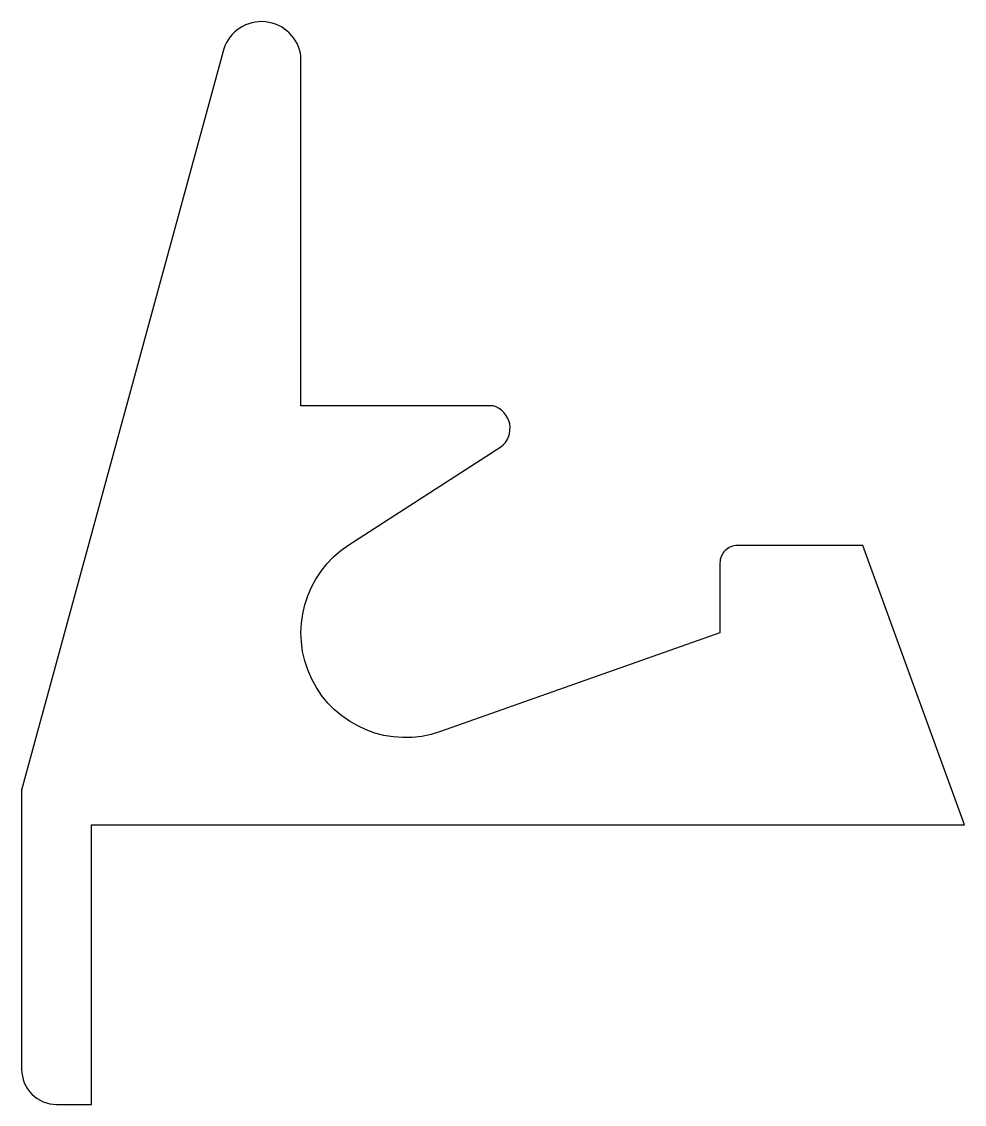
# Model space of a CAD drawing. Extents: x 247.4 to 274.4, y 239.1 to 270.1.
import ezdxf

# ---------------------------------------------------------------- set-up
doc = ezdxf.new("R2010")
doc.units = 0
doc.layers.add('ANA', color=220, linetype='CONTINUOUS')

msp = doc.modelspace()

# ---------------------------------------------------------------- linework, layer by layer
at = {"layer": 'ANA'}
msp.add_lwpolyline([(249.431, 247.116), (274.431, 247.116), (271.519, 255.116), (267.931, 255.116, 0.414214), (267.431, 254.616), (267.431, 252.616), (259.431, 249.788, -0.890124), (256.806, 255.138), (261.153, 257.938, 0.622812), (260.931, 259.116), (255.431, 259.116), (255.431, 269.116, 0.799829), (253.218, 269.335), (247.431, 248.116), (247.431, 240.116, 0.414214), (248.431, 239.116), (249.431, 239.116)], format="xyb", close=True, dxfattribs=at)

doc.saveas('drawing.dxf')
